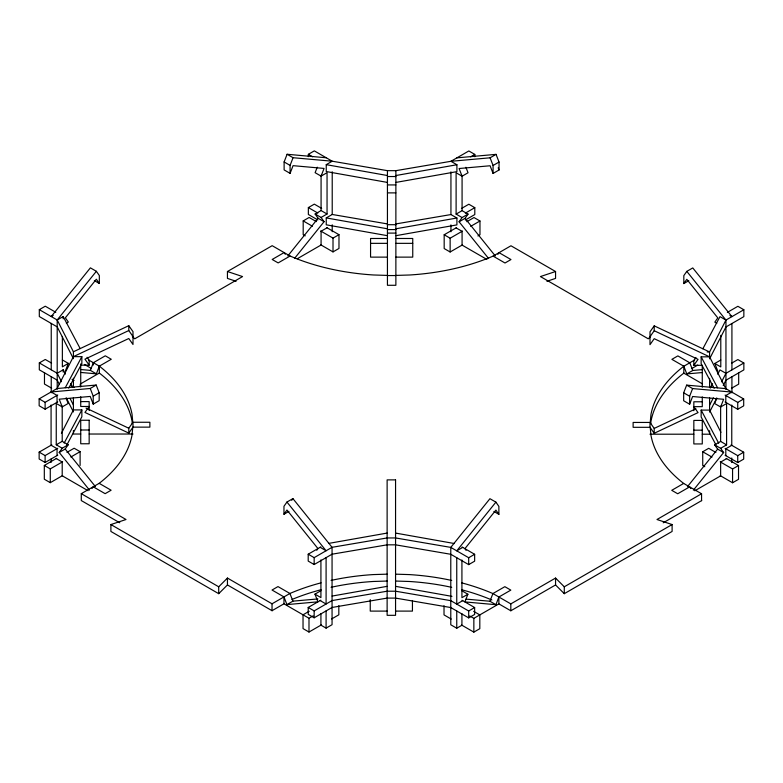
<?xml version="1.0" encoding="UTF-8"?>
<svg xmlns="http://www.w3.org/2000/svg" width="783" height="783" viewBox="0 0 783 783"><rect width="100%" height="100%" fill="white"/><g stroke="black" fill="none" stroke-linecap="round" stroke-linejoin="round"><path stroke-width="1.17" d="M650.761 423.603L650.976 421.313A169.657 97.953 0 0 1 683.823 373.129L683.823 366.238L671.892 359.348L677.853 355.903L689.784 362.793L692.769 370.476L702.312 369.625M65.351 371.064L68.336 363.381L62.366 359.935M80.845 369.537L90.388 370.388L93.363 362.705L105.294 355.815L111.264 359.26L99.333 366.15L96.348 373.834L80.855 372.454M317.242 167.19L315.118 172.681L321.079 176.126L324.064 168.433L293.067 165.663L290.082 173.356L284.121 169.911L284.121 161.954L287.097 154.271L326.247 157.765M290.082 173.356L290.082 165.399L293.067 157.716L332.217 161.21L387.438 170.665L395.875 170.665L450.939 161.298L490.089 157.804L496.05 154.359L499.035 162.042L499.035 169.999L493.075 173.444L490.089 165.761L459.092 168.521L462.078 176.214L468.038 172.769L465.905 167.278M461.921 590.793L467.882 594.238L464.906 601.921L495.903 604.691L498.879 597.008L510.819 590.118L504.849 586.673L492.918 593.563L489.933 601.246L466.091 599.122M716.797 398.048L714.664 403.539L720.634 406.984L723.619 399.291L692.612 396.521L689.637 404.214L683.667 400.769L683.667 392.812L686.652 385.128L725.802 388.622L743.693 398.958L743.693 405.848L737.733 409.284L725.097 401.992M689.637 404.214L689.637 396.257L692.612 388.574L731.762 392.068L725.802 395.513L725.802 402.403M57.746 401.904L45.12 409.196L39.15 405.751L39.15 398.87L57.051 388.534L73.416 356.647L128.784 330.553L128.784 325.679L73.416 351.782L73.416 357.518M61.417 433.293L73.416 409.91L81.853 409.91L81.853 416.801L67.015 444.636M709.584 358.849L725.949 326.961L743.85 316.635L743.85 309.745L725.949 320.071L709.584 351.959L709.584 357.694M709.584 405.222L713.401 397.784M721.583 381.84L725.949 373.334L743.85 363.009L743.85 369.899L725.949 380.225L723.228 385.539M709.584 412.112L716.67 398.293M65.292 387.693L81.853 356.647L73.416 356.647M68.728 388.162L81.853 363.537L81.853 356.647M64.157 443.1L81.853 409.91M702.86 348.748L719.988 316.635L725.949 320.071L725.949 389.415M710.279 388.094L712.559 383.807M717.708 374.176L719.988 369.899L725.949 373.334M89.477 490.089L59.234 452.466L62.209 448.228L68.18 444.783L62.209 441.338L56.249 444.783L56.249 403.451L62.209 406.896L68.18 403.451L66.046 397.96M59.234 452.466L65.195 449.021L68.18 444.783M92.022 488.484L93.216 486.791L105.147 493.672L111.108 490.227L99.177 483.346L81.285 493.672L81.285 500.562L119.779 522.79M488.572 258.468L459.092 221.785L462.078 217.547L468.038 214.102L462.078 210.656L456.107 214.102L456.107 172.769L462.078 176.214M459.092 221.785L465.053 218.349L468.038 214.102M320.922 613.666L320.922 625.147L326.09 628.132L332.061 624.687L332.061 547.307L292.911 498.605L286.95 502.05L283.965 506.298L283.965 514.255L288.937 511.377M291.716 500.308L292.911 498.605M283.965 514.255L286.95 510.007L317.947 548.57L316.753 550.273M497.841 254.358L499.035 252.664L510.966 259.555L505.006 263L493.075 256.11A169.334 97.767 0 0 1 409.744 274.99L395.875 275.42M729.932 315.48L731.919 316.635L692.769 267.933L686.808 271.378L683.823 275.616L683.823 283.573L688.795 280.706M683.823 283.573L686.808 279.325L717.805 317.888L714.82 322.136L716.807 323.281M128.784 433.107L128.784 428.232L133.002 422.262L133.002 427.136L128.784 433.107L84.946 412.435L89.164 406.475L80.727 406.475L80.727 396.736M707.166 351.959L709.584 351.959L654.216 325.855L649.998 331.826L649.998 344.647L654.216 338.687L698.054 359.348L693.836 365.318L702.273 365.318L702.273 387.194M649.998 336.7L654.216 330.729L654.216 325.855M695.95 357.459L693.836 360.444L693.836 365.318M57.198 389.327L57.198 319.983L96.348 271.29L90.388 267.845L51.238 316.538L53.224 315.392M287.86 255.875L318.094 218.251L315.118 214.013L321.079 210.568L327.049 214.013L327.049 172.681L321.079 176.126M294.574 258.38L324.064 221.697L321.079 217.459L315.118 214.013M461.921 613.755L461.921 625.235L456.753 628.22L450.783 624.775L450.783 547.395L489.933 498.702L495.903 502.138L456.753 550.84L462.714 547.395M687.405 486.732L717.649 449.109L714.664 444.871L720.634 441.426L726.595 444.871L726.595 403.539L720.634 406.984M693.376 490.178L723.619 452.554L720.634 448.316L714.664 444.871M81.285 493.672L126.024 519.511L110.892 524.551L110.892 531.442L218.711 593.68L218.711 586.8L227.442 578.06L272.034 603.801L289.925 593.475A169.334 97.767 0 0 1 321.05 582.836M218.711 593.68L227.442 584.95L227.442 578.06M650.624 336.426L648.246 338.804L540.427 276.565L555.558 271.515L555.558 278.405L546.916 281.293M73.416 358.673L57.198 326.873L39.307 316.538L39.307 309.657L45.267 306.212L55.799 312.29M308.355 156.62L308.355 154.32L314.316 150.874L332.217 161.21L326.247 164.655L326.247 171.546L387.438 182.419M39.307 309.657L57.198 319.983L63.169 316.538L80.16 348.572M66.349 323.193L68.336 322.048L65.351 317.8L96.348 279.237L99.333 283.485L99.333 275.528L96.348 271.29M59.361 384.375L57.198 380.137L39.307 369.811L39.307 362.921L45.267 359.475L51.59 363.116M317.829 219.945L308.355 214.473L308.355 207.583L314.316 204.138L321.686 208.395M305.243 235.869L303.187 234.675L303.187 220.904L309.148 217.459L316.352 221.609M68.336 363.381L62.366 366.826L62.366 336.436M236.084 281.293L227.442 278.405L227.442 271.515L272.181 245.686L290.082 256.021A169.657 97.953 0 0 0 373.54 274.98L387.438 275.42M321.079 217.459L327.049 214.013M39.307 362.921L57.198 373.246L63.169 369.801L65.429 374.078M387.438 235.683L326.247 224.809L326.247 217.919L332.217 214.473L387.438 223.928M327.049 227.794L321.079 231.23L321.079 245.01L297.315 258.733M290.082 256.021L278.151 262.912L272.181 259.467L284.121 252.576L285.306 254.269M39.15 398.87L45.12 402.315L57.746 395.014M470.593 156.845L474.801 154.408L474.801 156.708M80.737 383.778L99.333 373.041L99.333 366.15L88.391 359.837M320.668 230.995L333.01 238.12L338.98 234.675L338.98 248.456L333.01 251.901L320.668 244.776M57.051 402.315L57.051 395.425L51.081 391.98L90.231 388.476L96.192 385.04L99.177 392.723L99.177 400.681L93.216 404.126L90.231 396.433L59.234 399.203L62.209 406.896M93.216 404.126L93.216 396.169L99.177 392.723M493.075 173.444L493.075 165.487L499.035 162.042M57.746 455.168L45.12 462.459L39.15 459.014L39.15 452.134L51.786 444.832M461.471 208.484L468.841 204.226L474.801 207.671L474.801 214.562L465.327 220.033M39.15 452.134L45.12 455.579L57.746 448.277M465.327 213.142L474.801 207.671M62.62 475.545L50.278 482.671L44.318 479.225L44.318 465.445L56.66 458.319M66.947 452.378L74.15 448.228L80.111 451.664L80.111 465.445M462.489 244.864L450.137 251.989L444.176 248.544L444.176 234.763L456.518 227.638M466.805 221.706L474.009 217.547L479.969 220.992L479.969 234.763L477.914 235.957M44.318 465.445L50.278 468.89L62.62 461.764M70.852 457.018L80.111 451.664M444.176 234.763L450.137 238.208L462.489 231.083M470.71 226.336L479.969 220.992M493.075 256.11L510.966 245.774L555.558 271.515M462.019 546.994L474.645 554.286L474.645 561.176L468.684 564.621L450.783 554.286L395.562 544.831L387.125 544.831L332.061 554.198L314.159 564.533L308.199 561.088L308.199 554.198L320.834 546.906M727.358 312.378L737.88 306.3L743.85 309.745M308.199 554.198L314.159 557.643L332.061 547.307L387.125 537.95L395.562 537.95L450.783 547.395L468.684 557.731L474.645 554.286M701.568 500.65L701.568 493.76L683.667 483.434A169.334 97.767 0 0 1 650.957 435.319L650.223 427.312L633.124 427.312L633.124 422.448L650.223 422.448L650.976 414.422A169.657 97.953 0 0 1 683.823 366.238L694.756 359.926M313.112 615.878L308.991 618.257L283.965 603.801L272.034 610.691L272.034 603.801M691.78 368.529L697.741 365.093M292.911 601.158L289.925 593.475L277.994 586.584L272.034 590.03L283.965 596.92L286.95 604.603L292.911 601.158L317.947 598.926M683.823 366.238L686.808 373.922L692.769 370.476M286.95 604.603L317.947 601.833L314.962 594.15L320.922 590.705M717.805 371.152L714.82 363.469L720.791 360.023M462.019 600.258L474.645 607.549L474.645 614.44L468.684 617.885L450.783 607.549L395.562 598.095L387.125 598.095L332.061 607.461L314.159 617.797L308.199 614.352L308.199 607.461L320.834 600.17M731.567 363.204L737.88 359.563L743.85 363.009M309.197 611.249L303.031 614.812L303.031 628.592L308.991 632.038L321.343 624.912M308.199 607.461L314.159 610.906L332.061 600.571L387.125 591.214L395.562 591.214L450.783 600.659L468.684 610.994L474.645 607.549M709.887 386.988L711.943 385.794M331.62 618.971L338.824 614.812L338.824 605.631M731.479 388.29L738.682 384.13L738.682 372.649M725.097 395.102L737.733 402.403L743.693 398.958M704.788 466.727L702.733 465.533L702.733 451.762L708.703 448.316L715.897 452.466M467.882 594.238L461.921 597.683L461.921 559.992M720.634 448.316L726.595 444.871M462.714 600.659L456.753 604.104L456.753 557.731M683.667 483.434L671.736 490.324L677.706 493.76L689.637 486.879L690.831 488.572M726.595 458.642L720.634 462.087L720.634 475.868L694.795 490.784M725.097 448.365L737.733 455.667L743.693 452.222L743.693 459.112L737.733 462.547L725.097 455.256M469.731 615.967L473.852 618.345L498.879 603.889L510.819 610.779L555.558 584.95L555.558 578.06L510.819 603.889L492.918 593.563A169.657 97.953 0 0 0 461.755 582.885M720.223 461.853L732.565 468.978L738.526 465.533L738.526 479.313L732.565 482.759L720.223 475.633M701.568 493.76L656.976 519.511L672.108 524.551L672.108 531.442L564.289 593.68L555.558 584.95M461.51 625L473.852 632.126L479.813 628.68L479.813 614.9L473.646 611.337M663.201 522.809L701.715 500.562M564.289 593.68L564.289 586.8L672.108 524.551M702.273 396.912L702.273 406.651L693.836 406.651L698.054 412.612L654.216 433.283L654.216 428.409L695.862 408.775M395.875 175.529L456.91 164.743L456.91 171.634L395.875 182.419M395.875 228.793L456.91 218.007L456.91 224.897L395.875 235.683M328.488 543.441L387.125 533.076M332.08 596.069L387.125 586.34M395.875 223.928L450.939 214.562L456.91 218.007M456.91 157.853L496.05 154.359M57.051 388.534L96.192 385.04M686.808 373.922L702.302 372.542M387.125 574.164L373.256 574.585A169.334 97.767 0 0 0 331.082 580.418M387.125 581.045L373.256 581.475A169.334 97.767 0 0 0 331.082 587.299M387.438 176.527L395.875 176.527M387.438 184.925L395.875 184.925M387.438 192.882L395.875 192.882M387.438 224.701L395.875 224.701M387.438 229.576L395.875 229.576M387.438 233.099L395.875 233.099M387.438 238.482L370.565 238.482L370.565 257.127L387.438 257.127M395.875 238.482L412.749 238.482L412.749 257.127L395.875 257.127M370.565 243.347L387.438 243.347M395.875 243.347L412.749 243.347M387.438 275.547L395.875 275.547M714.165 388.28L701.147 363.713L701.147 356.833L709.584 356.833L725.802 388.622M80.727 365.142L89.164 365.142L89.164 360.268L87.05 357.283M80.727 401.601L89.164 401.601L89.164 410.507M702.273 401.777L693.836 401.777L693.836 410.684M715.868 444.744L701.147 416.977L701.147 410.096L709.584 410.096L720.937 432.343M80.727 429.994L89.164 429.994M693.836 430.17L702.273 430.17M80.727 434.027L73.416 434.027L73.416 430.581M89.164 434.027L133.002 434.027M649.998 434.203L693.836 434.203M702.273 434.203L709.584 434.203L709.584 430.758M387.125 611.102L370.251 611.102L370.251 599.621M395.562 611.102L412.435 611.102L412.435 600.492M395.562 574.164L409.46 574.595A169.657 97.953 0 0 1 451.703 580.457M395.562 581.045L409.46 581.485A169.657 97.953 0 0 1 451.703 587.348M326.247 164.655L387.438 175.529M326.247 217.919L387.438 228.793M395.562 533.076L454.355 543.529M395.562 586.34L451.957 596.362M227.442 271.515L242.573 276.565L134.754 338.804L132.376 336.426M654.216 330.729L709.584 356.833M86.042 408.08L128.784 428.232M474.801 154.408L468.841 150.962L450.939 161.298L456.91 164.743M456.107 214.102L462.078 217.547M714.82 363.469L720.791 366.914L720.791 335.31M456.107 227.882L462.078 231.328L462.078 245.099L486.869 259.418M308.355 154.32L312.564 156.757M683.823 373.129L702.42 383.866M287.097 154.271L293.067 157.716M686.652 385.128L692.612 388.574M284.121 161.954L290.082 165.399M683.667 392.812L689.637 396.257M731.058 444.92L743.693 452.222M308.355 207.583L317.829 213.054M318.094 218.251L324.064 221.697M717.649 449.109L723.619 452.554M326.638 227.55L338.98 234.675M726.184 458.407L738.526 465.533M303.187 220.904L312.437 226.248M702.733 451.762L711.992 457.106M94.361 280.617L99.333 283.485M493.916 511.465L498.879 514.343L498.879 506.386L495.903 502.138M84.417 364.428L91.376 368.441M90.388 370.388L96.348 373.834M489.933 601.246L495.903 604.691M72.036 379.295L74.091 380.479M71.214 385.706L74.297 387.487M51.668 388.202L44.474 384.042L44.474 372.561M451.223 619.059L444.02 614.9L444.02 605.719M320.13 547.307L326.09 550.752L286.95 502.05M56.249 444.783L62.209 448.228M314.962 594.15L320.922 597.595L320.922 559.904M320.13 600.571L326.09 604.016L326.09 557.643M56.249 458.554L62.209 461.999L62.209 475.78L88.048 490.696M227.442 584.95L272.181 610.779M110.892 524.551L218.711 586.8M555.558 578.06L564.289 586.8M686.808 271.378L725.949 320.071M465.053 218.349L495.296 255.963M65.195 449.021L95.438 486.644M654.216 428.409L649.998 422.448L649.998 427.312L654.216 433.283M128.784 325.679L133.002 331.649L133.002 344.471L128.784 338.51L84.946 359.172L89.164 365.142M128.784 330.553L133.002 336.514M498.879 514.343L495.903 510.095L464.906 548.658L466.091 550.361M701.147 356.833L717.571 387.791M701.147 410.096L718.696 443.198M70.529 383.69L72.232 386.89M57.198 319.983L73.416 351.782M57.198 373.246L61.524 381.732M70.176 398.684L73.416 405.046M66.389 398.156L73.416 411.936M498.184 167.807L499.035 169.999M490.089 157.804L493.075 165.487M90.231 388.476L93.216 396.169M132.258 423.437L132.043 421.146A169.334 97.767 0 0 0 99.333 373.041M737.733 402.403L737.733 409.284M737.733 455.667L737.733 462.547M732.565 468.978L732.565 482.759M731.919 323.516L731.919 369.899M731.919 376.78L731.919 392.86M731.762 405.056L731.762 445.331L725.802 448.776L725.802 455.667M731.762 457.957L731.762 462.547M720.634 406.171L720.634 441.426M709.584 378.365L709.584 386.919M709.584 397.891L709.584 410.958M510.819 603.889L510.819 610.779M498.879 597.008L498.879 603.889M473.852 618.345L473.852 632.126M468.684 557.731L468.684 564.621M468.684 610.994L468.684 617.885M462.078 175.402L462.078 210.656M456.753 610.994L456.753 628.22M450.939 171.849L450.939 214.562M450.939 224.897L450.939 231.788M450.137 238.208L450.137 251.989M395.875 170.665L395.875 285.286L387.438 285.286L387.438 170.665M333.01 238.12L333.01 251.901M332.217 171.761L332.217 214.473M332.217 224.809L332.217 231.699M326.09 610.906L326.09 628.132M321.079 175.314L321.079 210.568M314.159 557.643L314.159 564.533M314.159 610.906L314.159 617.797M308.991 618.257L308.991 632.038M283.965 596.92L283.965 603.801M93.363 362.705L93.363 364.995M80.727 363.919L80.727 387.017M80.267 384.042L80.267 386.342M73.416 378.189L73.416 386.733M73.416 397.715L73.416 410.781M63.169 316.538L63.169 318.838M63.169 369.801L63.169 372.101M62.209 406.083L62.209 441.338M57.051 455.579L57.051 448.688L51.081 445.243L51.081 404.968M51.238 323.428L51.238 369.801M51.238 376.692L51.238 392.772M51.081 459.014L51.081 462.459M50.278 468.89L50.278 482.671M45.12 402.315L45.12 409.196M45.12 455.579L45.12 462.459M292.01 599.475A169.334 97.767 0 0 1 321.05 589.716M461.755 589.775A169.657 97.953 0 0 1 491.881 600.003M99.333 366.15A169.334 97.767 0 0 1 132.043 414.256L132.777 422.262L149.876 422.262L149.876 427.136L132.777 427.136L132.024 435.162A169.657 97.953 0 0 1 99.177 483.346M89.164 420.246L80.727 420.246L80.727 443.765L89.164 443.765L89.164 420.246M702.273 420.422L693.836 420.422L693.836 443.941L702.273 443.941L702.273 420.422M395.562 479.881L387.125 479.881L387.125 615.321L395.562 615.321L395.562 479.881"/></g></svg>
